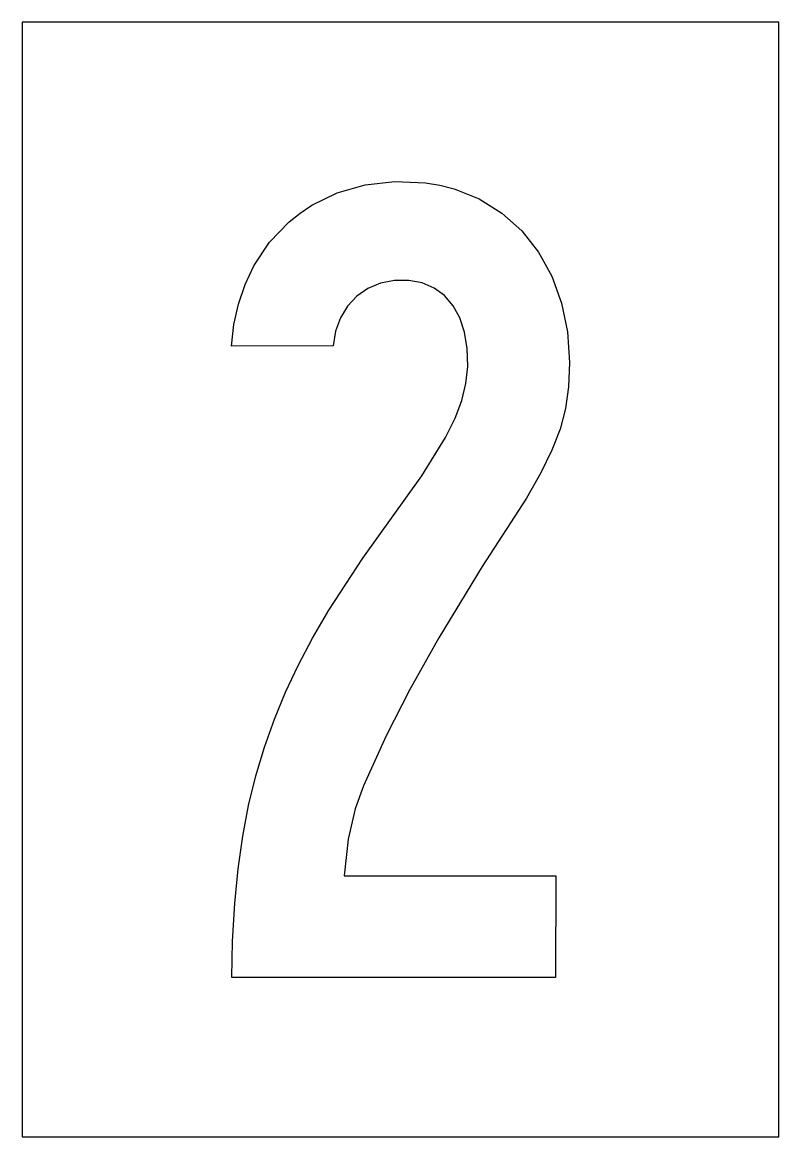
# Model space of a CAD drawing. Extents: x 0 to 9.5, y 0 to 14.
import ezdxf

# ---------------------------------------------------------------- set-up
doc = ezdxf.new("R2010")
doc.units = 0
doc.layers.add('CUT', color=7, linetype='Continuous')
doc.layers.add('OUTSIDE', color=1, linetype='Continuous')

msp = doc.modelspace()

# ---------------------------------------------------------------- linework, layer by layer
at = {"layer": 'CUT'}
msp.add_lwpolyline([(6.8591, 9.4194), (6.8213, 9.15), (6.7533, 8.89), (6.6511, 8.623), (6.5135, 8.3409), (6.3319, 8.0218), (5.7745, 7.1645), (5.2327, 6.2677), (4.8688, 5.6189), (4.5694, 5.0378), (4.2855, 4.4077), (4.181, 4.1174), (4.0944, 3.7363), (4.0429, 3.2777), (6.699, 3.2755), (6.698, 2), (2.6308, 2), (2.6409, 2.4503), (2.6697, 2.9356), (2.7118, 3.3661), (2.7696, 3.7748), (2.8425, 4.1593), (2.9326, 4.5322), (3.0403, 4.8938), (3.1662, 5.2472), (3.3058, 5.5838), (3.4648, 5.9207), (3.6457, 6.2632), (3.85, 6.6143), (4.276, 7.2682), (5.018, 8.3027), (5.3148, 8.7821), (5.4359, 9.0255), (5.5208, 9.2497), (5.5724, 9.4616), (5.5939, 9.6742), (5.5867, 9.9024), (5.5533, 10.1068), (5.4951, 10.2855), (5.4111, 10.44), (5.3036, 10.5657), (5.1736, 10.6611), (5.0221, 10.7252), (4.8536, 10.7566), (4.6731, 10.7559), (4.4993, 10.7218), (4.3403, 10.6549), (4.202, 10.5586), (4.0849, 10.4332), (3.996, 10.2863), (3.9351, 10.1188), (3.9048, 9.9337), (2.6291, 9.9329), (2.6579, 10.2016), (2.7144, 10.4607), (2.7979, 10.7078), (2.9083, 10.9409), (3.1064, 11.238), (3.3498, 11.4927), (3.4887, 11.6038), (3.6349, 11.7007), (3.9548, 11.8563), (4.3047, 11.9569), (4.6804, 12), (5.0629, 11.9833), (5.2453, 11.9525), (5.4235, 11.9064), (5.738, 11.7802), (6.0228, 11.6039), (6.2719, 11.3816), (6.484, 11.1141), (6.6515, 10.8096), (6.773, 10.4728), (6.8462, 10.1112), (6.8709, 9.726)], close=True, dxfattribs=at)
at = {"layer": 'OUTSIDE'}
msp.add_lwpolyline([(0, 0), (9.5, 0), (9.5, 14), (0, 14)], close=True, dxfattribs=at)

doc.saveas('drawing.dxf')
